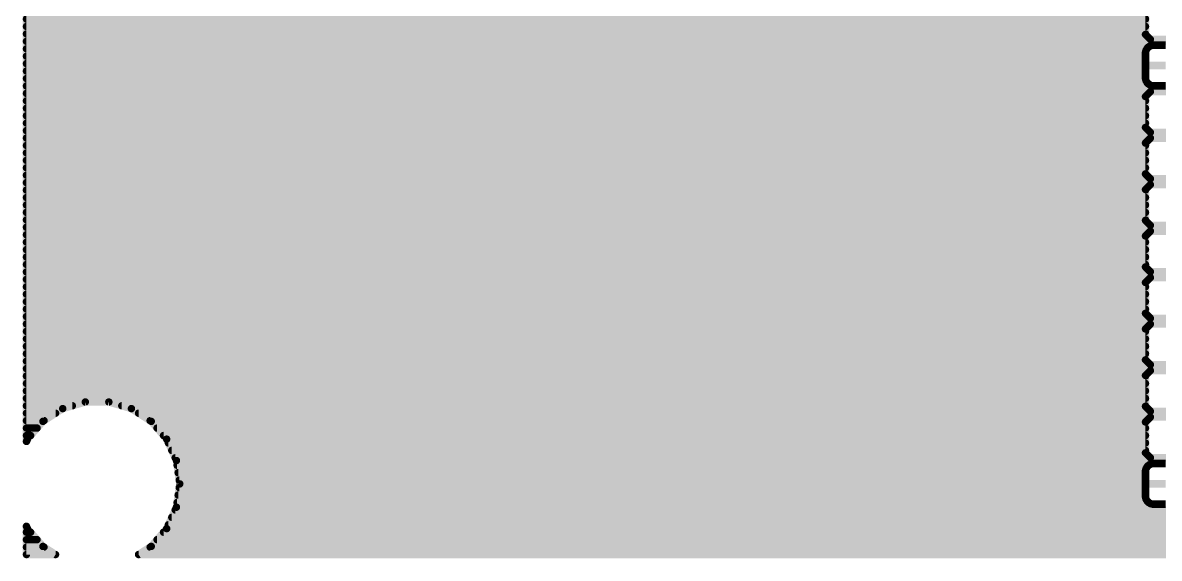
# Model space of a CAD drawing. Extents: x 1 to 104, y 1 to 74.
# Drawn here: x 1 to 63.1, y 1 to 30.3 of the extents above; entities that cross this region are included whole.
import ezdxf

# ---------------------------------------------------------------- set-up
doc = ezdxf.new("R2010")
doc.units = 0
doc.layers.add('16', color=174, linetype='CONTINUOUS')

msp = doc.modelspace()

# ---------------------------------------------------------------- linework, layer by layer
at = {"layer": '16', "const_width": 0.4064}
for points in [[(1.2192, 7.3988), (1.2192, 44.6088)], [(62.3888, 31.3234), (62.3888, 29.6366)], [(1.2192, 30.48), (62.3888, 30.48)], [(1.2192, 30.0736), (62.3888, 30.0736)], [(1.2192, 29.6672), (62.3888, 29.6672)], [(62.3888, 29.6366), (62.6566, 29.3688)], [(1.2192, 29.2608), (103.4008, 29.2608)], [(62.6695, 29.02), (62.5653, 28.9599)], [(62.6566, 29.3688), (64.3434, 29.3688)], [(62.7858, 29.0512), (62.6695, 29.02)], [(63.5, 29.0512), (62.7858, 29.0512)], [(1.2192, 28.8544), (62.4684, 28.8544)], [(1.2192, 28.448), (62.3888, 28.448)], [(62.42, 28.7705), (62.3888, 28.6542)], [(62.3888, 28.6542), (62.3888, 27.94)], [(62.4801, 28.8747), (62.42, 28.7705)], [(62.5653, 28.9599), (62.4801, 28.8747)], [(1.2192, 28.0416), (62.3888, 28.0416)], [(62.3888, 27.94), (63.5, 27.94)], [(63.5, 27.94), (62.3888, 27.94)], [(62.3888, 27.94), (62.3888, 27.2258)], [(1.2192, 27.6352), (62.3888, 27.6352)], [(1.2192, 27.2288), (62.3888, 27.2288)], [(62.3888, 27.2258), (62.42, 27.1095)], [(1.2192, 26.8224), (103.4008, 26.8224)], [(62.42, 27.1095), (62.4801, 27.0053)], [(62.4801, 27.0053), (62.5653, 26.9201)], [(62.5653, 26.9201), (62.6695, 26.86)], [(62.6695, 26.86), (62.7858, 26.8288)], [(62.7858, 26.8288), (63.5, 26.8288)], [(1.2192, 26.416), (62.5614, 26.416)], [(1.2192, 26.0096), (62.3888, 26.0096)], [(62.6566, 26.5112), (62.3888, 26.2434)], [(62.3888, 26.2434), (62.3888, 24.5566)], [(64.3434, 26.5112), (62.6566, 26.5112)], [(1.2192, 25.6032), (62.3888, 25.6032)], [(1.2192, 25.1968), (62.3888, 25.1968)], [(1.2192, 24.7904), (62.3888, 24.7904)], [(1.2192, 24.384), (62.5614, 24.384)], [(62.3888, 24.5566), (62.6566, 24.2888)], [(62.6566, 24.2888), (64.3434, 24.2888)], [(1.2192, 23.9776), (103.4008, 23.9776)], [(1.2192, 23.5712), (62.3888, 23.5712)], [(62.6566, 23.9712), (62.3888, 23.7034)], [(62.3888, 23.7034), (62.3888, 22.0166)], [(64.3434, 23.9712), (62.6566, 23.9712)], [(1.2192, 23.1648), (62.3888, 23.1648)], [(1.2192, 22.7584), (62.3888, 22.7584)], [(1.2192, 22.352), (62.3888, 22.352)], [(1.2192, 21.9456), (62.4598, 21.9456)], [(62.3888, 22.0166), (62.6566, 21.7488)], [(62.6566, 21.7488), (64.3434, 21.7488)], [(1.2192, 21.5392), (103.4008, 21.5392)], [(1.2192, 21.1328), (62.3888, 21.1328)], [(62.6566, 21.4312), (62.3888, 21.1634)], [(62.3888, 21.1634), (62.3888, 19.4766)], [(64.3434, 21.4312), (62.6566, 21.4312)], [(1.2192, 20.7264), (62.3888, 20.7264)], [(1.2192, 20.32), (62.3888, 20.32)], [(1.2192, 19.9136), (62.3888, 19.9136)], [(1.2192, 19.5072), (62.3888, 19.5072)], [(1.2192, 19.1008), (103.4008, 19.1008)], [(62.3888, 19.4766), (62.6566, 19.2088)], [(62.6566, 19.2088), (64.3434, 19.2088)], [(1.2192, 18.6944), (62.4598, 18.6944)], [(62.6566, 18.8912), (62.3888, 18.6234)], [(62.3888, 18.6234), (62.3888, 16.9366)], [(64.3434, 18.8912), (62.6566, 18.8912)], [(1.2192, 18.288), (62.3888, 18.288)], [(1.2192, 17.8816), (62.3888, 17.8816)], [(1.2192, 17.4752), (62.3888, 17.4752)], [(1.2192, 17.0688), (62.3888, 17.0688)], [(1.2192, 16.6624), (103.4008, 16.6624)], [(62.3888, 16.9366), (62.6566, 16.6688)], [(62.6566, 16.6688), (64.3434, 16.6688)], [(1.2192, 16.256), (62.5614, 16.256)], [(62.6566, 16.3512), (62.3888, 16.0834)], [(62.3888, 16.0834), (62.3888, 14.3966)], [(64.3434, 16.3512), (62.6566, 16.3512)], [(1.2192, 15.8496), (62.3888, 15.8496)], [(1.2192, 15.4432), (62.3888, 15.4432)], [(1.2192, 15.0368), (62.3888, 15.0368)], [(1.2192, 14.6304), (62.3888, 14.6304)], [(1.2192, 14.224), (62.5614, 14.224)], [(62.3888, 14.3966), (62.6566, 14.1288)], [(62.6566, 14.1288), (64.3434, 14.1288)], [(1.2192, 13.8176), (103.4008, 13.8176)], [(62.6566, 13.8112), (62.3888, 13.5434)], [(62.3888, 13.5434), (62.3888, 11.8566)], [(64.3434, 13.8112), (62.6566, 13.8112)], [(1.2192, 13.4112), (62.3888, 13.4112)], [(1.2192, 13.0048), (62.3888, 13.0048)], [(1.2192, 12.5984), (62.3888, 12.5984)], [(1.2192, 12.192), (62.3888, 12.192)], [(1.2192, 11.7856), (62.4598, 11.7856)], [(62.3888, 11.8566), (62.6566, 11.5888)], [(1.2192, 11.3792), (103.4008, 11.3792)], [(62.6566, 11.2712), (62.3888, 11.0034)], [(62.3888, 11.0034), (62.3888, 9.3166)], [(62.6566, 11.5888), (64.3434, 11.5888)], [(64.3434, 11.2712), (62.6566, 11.2712)], [(1.2192, 10.9728), (62.3888, 10.9728)], [(1.2192, 10.5664), (62.3888, 10.5664)], [(1.2192, 10.16), (62.3888, 10.16)], [(1.2192, 9.7536), (62.3888, 9.7536)], [(1.2192, 9.3472), (3.7283, 9.3472)], [(3.2018, 9.1926), (2.1192, 8.4969)], [(4.4366, 9.5552), (3.2018, 9.1926)], [(3.2018, 9.1926), (3.2018, 9.1926)], [(5.7234, 9.5552), (4.4366, 9.5552)], [(6.9582, 9.1926), (5.7234, 9.5552)], [(6.4317, 9.3472), (62.3888, 9.3472)], [(8.0408, 8.4969), (6.9582, 9.1926)], [(6.9582, 9.1926), (6.9582, 9.1926)], [(62.3888, 9.3166), (62.6566, 9.0488)], [(1.2192, 8.9408), (2.81, 8.9408)], [(1.2192, 8.5344), (2.1776, 8.5344)], [(2.1192, 8.4969), (1.2765, 7.5243)], [(2.1192, 8.4969), (2.1192, 8.4969)], [(2.1192, 8.4969), (2.1192, 8.4969)], [(7.35, 8.9408), (103.4008, 8.9408)], [(7.9824, 8.5344), (62.4598, 8.5344)], [(8.8835, 7.5243), (8.0408, 8.4969)], [(8.0408, 8.4969), (8.0408, 8.4969)], [(62.6566, 8.7312), (62.3888, 8.4634)], [(62.6566, 9.0488), (64.3434, 9.0488)], [(64.3434, 8.7312), (62.6566, 8.7312)], [(1.2192, 8.128), (1.7996, 8.128)], [(8.3604, 8.128), (62.3888, 8.128)], [(62.3888, 8.4634), (62.3888, 6.7766)], [(1.2192, 7.7216), (1.4475, 7.7216)], [(1.2765, 7.5243), (1.2192, 7.3988)], [(1.2765, 7.5243), (1.2765, 7.5243)], [(8.7126, 7.7216), (62.3888, 7.7216)], [(9.4181, 6.3538), (8.8835, 7.5243)], [(8.8835, 7.5243), (8.8835, 7.5243)], [(8.979, 7.3152), (62.3888, 7.3152)], [(9.1646, 6.9088), (62.3888, 6.9088)], [(62.3888, 6.7766), (62.6566, 6.5088)], [(9.3502, 6.5024), (103.4008, 6.5024)], [(9.6012, 5.08), (9.4181, 6.3538)], [(9.4181, 6.3538), (9.4181, 6.3538)], [(9.4551, 6.096), (62.5614, 6.096)], [(62.4801, 6.0147), (62.42, 5.9105)], [(62.5653, 6.0998), (62.4801, 6.0147)], [(62.6695, 6.16), (62.5653, 6.0998)], [(62.6566, 6.5088), (64.3434, 6.5088)], [(62.7858, 6.1912), (62.6695, 6.16)], [(63.5, 6.1912), (62.7858, 6.1912)], [(9.5136, 5.6896), (62.3888, 5.6896)], [(62.42, 5.9105), (62.3888, 5.7942)], [(62.3888, 5.7942), (62.3888, 5.08)], [(9.4181, 3.8062), (9.6012, 5.08)], [(9.572, 5.2832), (62.3888, 5.2832)], [(9.572, 4.8768), (62.3888, 4.8768)], [(62.3888, 5.08), (63.5, 5.08)], [(63.5, 5.08), (62.3888, 5.08)], [(62.3888, 5.08), (62.3888, 4.3658)], [(9.5135, 4.4704), (62.3888, 4.4704)], [(62.3888, 4.3658), (62.42, 4.2495)], [(62.42, 4.2495), (62.4801, 4.1453)], [(8.8835, 2.6357), (9.4181, 3.8062)], [(9.3502, 3.6576), (103.4008, 3.6576)], [(9.4181, 3.8062), (9.4181, 3.8062)], [(9.4551, 4.064), (62.5614, 4.064)], [(62.4801, 4.1453), (62.5653, 4.0601)], [(62.5653, 4.0601), (62.6695, 4)], [(62.6695, 4), (62.7858, 3.9688)], [(62.7858, 3.9688), (63.5, 3.9688)], [(9.1646, 3.2512), (103.4008, 3.2512)], [(1.2192, 1.2192), (1.2192, 2.7612)], [(1.2192, 2.7612), (1.2765, 2.6357)], [(1.2192, 2.4384), (1.4474, 2.4384)], [(1.2765, 2.6357), (1.2765, 2.6357)], [(1.2765, 2.6357), (2.1192, 1.6631)], [(8.0408, 1.6631), (8.8835, 2.6357)], [(8.7126, 2.4384), (103.4008, 2.4384)], [(8.8835, 2.6357), (8.8835, 2.6357)], [(8.979, 2.8448), (103.4008, 2.8448)], [(1.2192, 2.032), (1.7996, 2.032)], [(2.1192, 1.6631), (2.1192, 1.6631)], [(2.1192, 1.6631), (2.81, 1.2192)], [(7.35, 1.2192), (8.0408, 1.6631)], [(8.0408, 1.6631), (8.0408, 1.6631)], [(8.0408, 1.6631), (8.0408, 1.6631)], [(8.3604, 2.032), (103.4008, 2.032)], [(1.2192, 1.6256), (2.1776, 1.6256)], [(2.81, 1.2192), (1.2192, 1.2192)], [(1.2192, 1.2192), (2.81, 1.2192)], [(103.4008, 1.2192), (7.35, 1.2192)], [(7.35, 1.2192), (103.4008, 1.2192)], [(7.9824, 1.6256), (103.4008, 1.6256)]]:
    msp.add_lwpolyline(points, dxfattribs=at)
at = {"layer": '16', "const_width": 0.2032}
for points in [[(1.2192, 30.5816, 1), (1.2192, 30.3784)], [(62.3888, 30.3784, 1), (62.3888, 30.5816)], [(1.2192, 30.1752, 1), (1.2192, 29.972)], [(1.2192, 29.7688, 1), (1.2192, 29.5656)], [(62.4606, 29.7085, 1), (62.317, 29.5648)], [(62.3888, 29.972, 1), (62.3888, 30.1752)], [(62.3888, 29.5656, 1), (62.3888, 29.7688)], [(1.2192, 29.3624, 1), (1.2192, 29.1592)], [(62.2872, 29.6366, 1), (62.4904, 29.6366)], [(62.6566, 29.4704, 1), (62.6566, 29.2672)], [(62.6432, 29.1182, 1), (62.6958, 28.9219)], [(62.5848, 29.297, 1), (62.7285, 29.4406)], [(62.7203, 28.9321, 1), (62.6187, 29.108)], [(62.7858, 29.1528, 1), (62.7858, 28.9496)], [(62.8121, 28.9531, 1), (62.7595, 29.1493)], [(1.2192, 28.956, 1), (1.2192, 28.7528)], [(1.2192, 28.5496, 1), (1.2192, 28.3464)], [(62.4904, 28.6542, 1), (62.2872, 28.6542)], [(62.2907, 28.6805, 1), (62.4869, 28.6279)], [(62.332, 28.8213, 1), (62.5079, 28.7197)], [(62.5181, 28.7442, 1), (62.3218, 28.7968)], [(62.4083, 28.9466, 1), (62.552, 28.8029)], [(62.3888, 28.3464, 1), (62.3888, 28.5496)], [(62.5681, 28.8239, 1), (62.3922, 28.9255)], [(62.5145, 29.0478, 1), (62.6161, 28.8719)], [(62.4684, 28.7528, 1), (62.4684, 28.956)], [(62.6371, 28.888, 1), (62.4934, 29.0317)], [(1.2192, 28.1432, 1), (1.2192, 27.94)], [(62.3888, 28.0416, 1), (62.3888, 27.8384)], [(62.3888, 28.0416, 1), (62.3888, 27.8384)], [(62.4904, 27.94, 1), (62.2872, 27.94)], [(62.2872, 27.94, 1), (62.4904, 27.94)], [(62.3888, 27.94, 1), (62.3888, 28.1432)], [(1.2192, 27.7368, 1), (1.2192, 27.5336)], [(1.2192, 27.3304, 1), (1.2192, 27.1272)], [(62.4869, 27.2521, 1), (62.2907, 27.1995)], [(62.3888, 27.5336, 1), (62.3888, 27.7368)], [(62.3888, 27.1272, 1), (62.3888, 27.3304)], [(1.2192, 26.924, 1), (1.2192, 26.7208)], [(62.2872, 27.2258, 1), (62.4904, 27.2258)], [(62.5079, 27.1603, 1), (62.332, 27.0587)], [(62.3218, 27.0832, 1), (62.5181, 27.1358)], [(62.552, 27.0771, 1), (62.4083, 26.9334)], [(62.3922, 26.9545, 1), (62.5681, 27.0561)], [(62.6161, 27.0081, 1), (62.5145, 26.8322)], [(62.4934, 26.8483, 1), (62.6371, 26.992)], [(62.6958, 26.9581, 1), (62.6432, 26.7618)], [(62.6187, 26.772, 1), (62.7203, 26.9479)], [(62.7858, 26.9304, 1), (62.7858, 26.7272)], [(62.7595, 26.7307, 1), (62.8121, 26.9269)], [(1.2192, 26.5176, 1), (1.2192, 26.3144)], [(1.2192, 26.1112, 1), (1.2192, 25.908)], [(62.4904, 26.2434, 1), (62.2872, 26.2434)], [(62.317, 26.3152, 1), (62.4606, 26.1715)], [(62.3888, 25.908, 1), (62.3888, 26.1112)], [(62.6566, 26.6128, 1), (62.6566, 26.4096)], [(62.5614, 26.3144, 1), (62.5614, 26.5176)], [(62.7285, 26.4394, 1), (62.5848, 26.583)], [(1.2192, 25.7048, 1), (1.2192, 25.5016)], [(62.3888, 25.5016, 1), (62.3888, 25.7048)], [(1.2192, 25.2984, 1), (1.2192, 25.0952)], [(1.2192, 24.892, 1), (1.2192, 24.6888)], [(62.3888, 25.0952, 1), (62.3888, 25.2984)], [(62.3888, 24.6888, 1), (62.3888, 24.892)], [(1.2192, 24.4856, 1), (1.2192, 24.2824)], [(62.4606, 24.6285, 1), (62.317, 24.4848)], [(62.2872, 24.5566, 1), (62.4904, 24.5566)], [(62.6566, 24.3904, 1), (62.6566, 24.1872)], [(62.5614, 24.2824, 1), (62.5614, 24.4856)], [(62.5848, 24.217, 1), (62.7285, 24.3606)], [(1.2192, 24.0792, 1), (1.2192, 23.876)], [(1.2192, 23.6728, 1), (1.2192, 23.4696)], [(62.4904, 23.7034, 1), (62.2872, 23.7034)], [(62.317, 23.7752, 1), (62.4606, 23.6315)], [(62.3888, 23.4696, 1), (62.3888, 23.6728)], [(62.6566, 24.0728, 1), (62.6566, 23.8696)], [(62.7285, 23.8994, 1), (62.5848, 24.043)], [(1.2192, 23.2664, 1), (1.2192, 23.0632)], [(62.3888, 23.0632, 1), (62.3888, 23.2664)], [(1.2192, 22.86, 1), (1.2192, 22.6568)], [(1.2192, 22.4536, 1), (1.2192, 22.2504)], [(62.3888, 22.6568, 1), (62.3888, 22.86)], [(62.3888, 22.2504, 1), (62.3888, 22.4536)], [(1.2192, 22.0472, 1), (1.2192, 21.844)], [(62.4606, 22.0885, 1), (62.317, 21.9448)], [(62.2872, 22.0166, 1), (62.4904, 22.0166)], [(62.4598, 21.844, 1), (62.4598, 22.0472)], [(62.6566, 21.8504, 1), (62.6566, 21.6472)], [(62.5848, 21.677, 1), (62.7285, 21.8206)], [(1.2192, 21.6408, 1), (1.2192, 21.4376)], [(1.2192, 21.2344, 1), (1.2192, 21.0312)], [(62.4904, 21.1634, 1), (62.2872, 21.1634)], [(62.317, 21.2352, 1), (62.4606, 21.0915)], [(62.3888, 21.0312, 1), (62.3888, 21.2344)], [(62.6566, 21.5328, 1), (62.6566, 21.3296)], [(62.7285, 21.3594, 1), (62.5848, 21.503)], [(1.2192, 20.828, 1), (1.2192, 20.6248)], [(1.2192, 20.4216, 1), (1.2192, 20.2184)], [(62.3888, 20.6248, 1), (62.3888, 20.828)], [(62.3888, 20.2184, 1), (62.3888, 20.4216)], [(1.2192, 20.0152, 1), (1.2192, 19.812)], [(62.3888, 19.812, 1), (62.3888, 20.0152)], [(1.2192, 19.6088, 1), (1.2192, 19.4056)], [(1.2192, 19.2024, 1), (1.2192, 18.9992)], [(62.4606, 19.5485, 1), (62.317, 19.4048)], [(62.2872, 19.4766, 1), (62.4904, 19.4766)], [(62.3888, 19.4056, 1), (62.3888, 19.6088)], [(62.6566, 19.3104, 1), (62.6566, 19.1072)], [(62.5848, 19.137, 1), (62.7285, 19.2806)], [(1.2192, 18.796, 1), (1.2192, 18.5928)], [(62.4904, 18.6234, 1), (62.2872, 18.6234)], [(62.317, 18.6952, 1), (62.4606, 18.5515)], [(62.4598, 18.5928, 1), (62.4598, 18.796)], [(62.6566, 18.9928, 1), (62.6566, 18.7896)], [(62.7285, 18.8194, 1), (62.5848, 18.963)], [(1.2192, 18.3896, 1), (1.2192, 18.1864)], [(1.2192, 17.9832, 1), (1.2192, 17.78)], [(62.3888, 18.1864, 1), (62.3888, 18.3896)], [(62.3888, 17.78, 1), (62.3888, 17.9832)], [(1.2192, 17.5768, 1), (1.2192, 17.3736)], [(62.3888, 17.3736, 1), (62.3888, 17.5768)], [(1.2192, 17.1704, 1), (1.2192, 16.9672)], [(1.2192, 16.764, 1), (1.2192, 16.5608)], [(62.4606, 17.0085, 1), (62.317, 16.8648)], [(62.2872, 16.9366, 1), (62.4904, 16.9366)], [(62.3888, 16.9672, 1), (62.3888, 17.1704)], [(62.6566, 16.7704, 1), (62.6566, 16.5672)], [(62.5848, 16.597, 1), (62.7285, 16.7406)], [(1.2192, 16.3576, 1), (1.2192, 16.1544)], [(62.4904, 16.0834, 1), (62.2872, 16.0834)], [(62.317, 16.1552, 1), (62.4606, 16.0115)], [(62.6566, 16.4528, 1), (62.6566, 16.2496)], [(62.5614, 16.1544, 1), (62.5614, 16.3576)], [(62.7285, 16.2794, 1), (62.5848, 16.423)], [(1.2192, 15.9512, 1), (1.2192, 15.748)], [(1.2192, 15.5448, 1), (1.2192, 15.3416)], [(62.3888, 15.748, 1), (62.3888, 15.9512)], [(62.3888, 15.3416, 1), (62.3888, 15.5448)], [(1.2192, 15.1384, 1), (1.2192, 14.9352)], [(62.3888, 14.9352, 1), (62.3888, 15.1384)], [(1.2192, 14.732, 1), (1.2192, 14.5288)], [(1.2192, 14.3256, 1), (1.2192, 14.1224)], [(62.4606, 14.4685, 1), (62.317, 14.3248)], [(62.2872, 14.3966, 1), (62.4904, 14.3966)], [(62.3888, 14.5288, 1), (62.3888, 14.732)], [(62.6566, 14.2304, 1), (62.6566, 14.0272)], [(62.5614, 14.1224, 1), (62.5614, 14.3256)], [(62.5848, 14.057, 1), (62.7285, 14.2006)], [(1.2192, 13.9192, 1), (1.2192, 13.716)], [(62.4904, 13.5434, 1), (62.2872, 13.5434)], [(62.317, 13.6152, 1), (62.4606, 13.4715)], [(62.6566, 13.9128, 1), (62.6566, 13.7096)], [(62.7285, 13.7394, 1), (62.5848, 13.883)], [(1.2192, 13.5128, 1), (1.2192, 13.3096)], [(1.2192, 13.1064, 1), (1.2192, 12.9032)], [(62.3888, 13.3096, 1), (62.3888, 13.5128)], [(62.3888, 12.9032, 1), (62.3888, 13.1064)], [(1.2192, 12.7, 1), (1.2192, 12.4968)], [(62.3888, 12.4968, 1), (62.3888, 12.7)], [(1.2192, 12.2936, 1), (1.2192, 12.0904)], [(1.2192, 11.8872, 1), (1.2192, 11.684)], [(62.4606, 11.9285, 1), (62.317, 11.7848)], [(62.2872, 11.8566, 1), (62.4904, 11.8566)], [(62.3888, 12.0904, 1), (62.3888, 12.2936)], [(62.4598, 11.684, 1), (62.4598, 11.8872)], [(1.2192, 11.4808, 1), (1.2192, 11.2776)], [(62.4904, 11.0034, 1), (62.2872, 11.0034)], [(62.6566, 11.6904, 1), (62.6566, 11.4872)], [(62.6566, 11.3728, 1), (62.6566, 11.1696)], [(62.5848, 11.517, 1), (62.7285, 11.6606)], [(62.7285, 11.1994, 1), (62.5848, 11.343)], [(1.2192, 11.0744, 1), (1.2192, 10.8712)], [(1.2192, 10.668, 1), (1.2192, 10.4648)], [(62.317, 11.0752, 1), (62.4606, 10.9315)], [(62.3888, 10.8712, 1), (62.3888, 11.0744)], [(62.3888, 10.4648, 1), (62.3888, 10.668)], [(1.2192, 10.2616, 1), (1.2192, 10.0584)], [(1.2192, 9.8552, 1), (1.2192, 9.652)], [(62.3888, 10.0584, 1), (62.3888, 10.2616)], [(62.3888, 9.652, 1), (62.3888, 9.8552)], [(1.2192, 9.4488, 1), (1.2192, 9.2456)], [(3.2018, 9.2942, 1), (3.2018, 9.091)], [(3.1732, 9.2901, 1), (3.2305, 9.0951)], [(3.2568, 9.1072, 1), (3.1469, 9.2781)], [(3.2018, 9.091, 1), (3.2018, 9.2942)], [(3.7283, 9.2456, 1), (3.7283, 9.4488)], [(4.4366, 9.6568, 1), (4.4366, 9.4536)], [(4.4652, 9.4577, 1), (4.4079, 9.6527)], [(5.7521, 9.6527, 1), (5.6948, 9.4577)], [(5.7234, 9.4536, 1), (5.7234, 9.6568)], [(6.4317, 9.4488, 1), (6.4317, 9.2456)], [(7.0131, 9.2781, 1), (6.9032, 9.1072)], [(6.9582, 9.2942, 1), (6.9582, 9.091)], [(6.9295, 9.0951, 1), (6.9868, 9.2901)], [(6.9582, 9.091, 1), (6.9582, 9.2942)], [(62.4606, 9.3885, 1), (62.317, 9.2448)], [(62.2872, 9.3166, 1), (62.4904, 9.3166)], [(62.3888, 9.2456, 1), (62.3888, 9.4488)], [(1.2192, 9.0424, 1), (1.2192, 8.8392)], [(1.2192, 8.636, 1), (1.2192, 8.4328)], [(2.1192, 8.5985, 1), (2.1192, 8.3953)], [(2.2208, 8.4969, 1), (2.0176, 8.4969)], [(2.196, 8.4304, 1), (2.0425, 8.5634)], [(2.1192, 8.3953, 1), (2.1192, 8.5985)], [(2.1776, 8.4328, 1), (2.1776, 8.636)], [(2.81, 8.8392, 1), (2.81, 9.0424)], [(7.35, 9.0424, 1), (7.35, 8.8392)], [(7.9824, 8.636, 1), (7.9824, 8.4328)], [(8.1175, 8.5634, 1), (7.964, 8.4304)], [(8.0408, 8.5985, 1), (8.0408, 8.3953)], [(8.0408, 8.3953, 1), (8.0408, 8.5985)], [(62.4598, 8.4328, 1), (62.4598, 8.636)], [(62.6566, 9.1504, 1), (62.6566, 8.9472)], [(62.6566, 8.8328, 1), (62.6566, 8.6296)], [(62.5848, 8.977, 1), (62.7285, 9.1206)], [(62.7285, 8.6594, 1), (62.5848, 8.803)], [(1.2192, 8.2296, 1), (1.2192, 8.0264)], [(1.7996, 8.0264, 1), (1.7996, 8.2296)], [(2.0643, 8.5824, 1), (2.1742, 8.4114)], [(2.0176, 8.4969, 1), (2.2208, 8.4969)], [(7.9858, 8.4114, 1), (8.0957, 8.5824)], [(8.3604, 8.2296, 1), (8.3604, 8.0264)], [(62.4904, 8.4634, 1), (62.2872, 8.4634)], [(62.317, 8.5352, 1), (62.4606, 8.3915)], [(62.3888, 8.0264, 1), (62.3888, 8.2296)], [(1.2192, 7.8232, 1), (1.2192, 7.62)], [(1.1268, 7.441, 1), (1.3116, 7.3566)], [(1.1176, 7.3988, 1), (1.3208, 7.3988)], [(1.3781, 7.5243, 1), (1.1749, 7.5243)], [(1.1997, 7.5909, 1), (1.3533, 7.4578)], [(1.1749, 7.5243, 1), (1.3781, 7.5243)], [(1.3689, 7.4821, 1), (1.1841, 7.5665)], [(1.4475, 7.62, 1), (1.4475, 7.8232)], [(8.7126, 7.8232, 1), (8.7126, 7.62)], [(8.9759, 7.5665, 1), (8.7911, 7.4821)], [(8.9851, 7.5243, 1), (8.7819, 7.5243)], [(8.7819, 7.5243, 1), (8.9851, 7.5243)], [(8.8067, 7.4578, 1), (8.9603, 7.5909)], [(8.979, 7.4168, 1), (8.979, 7.2136)], [(62.3888, 7.62, 1), (62.3888, 7.8232)], [(62.3888, 7.2136, 1), (62.3888, 7.4168)], [(9.1646, 7.0104, 1), (9.1646, 6.8072)], [(62.4606, 6.8485, 1), (62.317, 6.7048)], [(62.2872, 6.7766, 1), (62.4904, 6.7766)], [(62.3888, 6.8072, 1), (62.3888, 7.0104)], [(9.3502, 6.604, 1), (9.3502, 6.4008)], [(9.5197, 6.3538, 1), (9.3165, 6.3538)], [(9.5186, 6.3682, 1), (9.3175, 6.3393)], [(9.3165, 6.3538, 1), (9.5197, 6.3538)], [(9.3256, 6.3116, 1), (9.5105, 6.396)], [(9.4551, 6.1976, 1), (9.4551, 5.9944)], [(62.5681, 5.9639, 1), (62.3922, 6.0655)], [(62.5145, 6.1878, 1), (62.6161, 6.0119)], [(62.6371, 6.028, 1), (62.4934, 6.1717)], [(62.6566, 6.6104, 1), (62.6566, 6.4072)], [(62.5614, 5.9944, 1), (62.5614, 6.1976)], [(62.6432, 6.2582, 1), (62.6958, 6.0619)], [(62.5848, 6.437, 1), (62.7285, 6.5806)], [(62.7203, 6.0721, 1), (62.6187, 6.248)], [(62.7858, 6.2928, 1), (62.7858, 6.0896)], [(62.8121, 6.0931, 1), (62.7595, 6.2893)], [(9.5136, 5.7912, 1), (9.5136, 5.588)], [(62.4904, 5.7942, 1), (62.2872, 5.7942)], [(62.2907, 5.8205, 1), (62.4869, 5.7679)], [(62.332, 5.9613, 1), (62.5079, 5.8597)], [(62.5181, 5.8842, 1), (62.3218, 5.9368)], [(62.4083, 6.0866, 1), (62.552, 5.9429)], [(62.3888, 5.588, 1), (62.3888, 5.7912)], [(9.572, 5.3848, 1), (9.572, 5.1816)], [(9.572, 4.9784, 1), (9.572, 4.7752)], [(9.7018, 5.0655, 1), (9.5006, 5.0945)], [(9.5006, 5.0655, 1), (9.7018, 5.0945)], [(62.3888, 5.1816, 1), (62.3888, 4.9784)], [(62.3888, 5.1816, 1), (62.3888, 4.9784)], [(62.4904, 5.08, 1), (62.2872, 5.08)], [(62.2872, 5.08, 1), (62.4904, 5.08)], [(62.3888, 5.1816, 1), (62.3888, 5.3848)], [(62.3888, 4.7752, 1), (62.3888, 4.9784)], [(9.5135, 4.572, 1), (9.5135, 4.3688)], [(62.4869, 4.3921, 1), (62.2907, 4.3395)], [(62.2872, 4.3658, 1), (62.4904, 4.3658)], [(62.5079, 4.3003, 1), (62.332, 4.1987)], [(62.3218, 4.2232, 1), (62.5181, 4.2758)], [(62.3888, 4.3688, 1), (62.3888, 4.572)], [(9.3502, 3.7592, 1), (9.3502, 3.556)], [(9.5197, 3.8062, 1), (9.3165, 3.8062)], [(9.3175, 3.8207, 1), (9.5186, 3.7918)], [(9.3165, 3.8062, 1), (9.5197, 3.8062)], [(9.5105, 3.764, 1), (9.3256, 3.8484)], [(9.4551, 4.1656, 1), (9.4551, 3.9624)], [(62.552, 4.2171, 1), (62.4083, 4.0734)], [(62.3922, 4.0945, 1), (62.5681, 4.1961)], [(62.6161, 4.1481, 1), (62.5145, 3.9722)], [(62.4934, 3.9883, 1), (62.6371, 4.132)], [(62.5614, 3.9624, 1), (62.5614, 4.1656)], [(62.6958, 4.0981, 1), (62.6432, 3.9018)], [(62.6187, 3.912, 1), (62.7203, 4.0879)], [(62.7858, 4.0704, 1), (62.7858, 3.8672)], [(62.7595, 3.8707, 1), (62.8121, 4.0669)], [(9.1646, 3.3528, 1), (9.1646, 3.1496)], [(1.3208, 2.7612, 1), (1.1176, 2.7612)], [(1.3116, 2.8034, 1), (1.1268, 2.719)], [(1.2192, 2.54, 1), (1.2192, 2.3368)], [(1.3781, 2.6357, 1), (1.1749, 2.6357)], [(1.3533, 2.7022, 1), (1.1997, 2.5691)], [(1.1749, 2.6357, 1), (1.3781, 2.6357)], [(1.1841, 2.5935, 1), (1.3689, 2.6779)], [(1.4474, 2.3368, 1), (1.4474, 2.54)], [(8.7126, 2.54, 1), (8.7126, 2.3368)], [(8.9851, 2.6357, 1), (8.7819, 2.6357)], [(8.7911, 2.6779, 1), (8.9759, 2.5934)], [(8.7819, 2.6357, 1), (8.9851, 2.6357)], [(8.9603, 2.5691, 1), (8.8067, 2.7022)], [(8.979, 2.9464, 1), (8.979, 2.7432)], [(1.2192, 2.1336, 1), (1.2192, 1.9304)], [(1.7996, 1.9304, 1), (1.7996, 2.1336)], [(2.1192, 1.7647, 1), (2.1192, 1.5615)], [(2.1742, 1.7486, 1), (2.0643, 1.5776)], [(2.1192, 1.5615, 1), (2.1192, 1.7647)], [(8.0408, 1.7647, 1), (8.0408, 1.5615)], [(8.1424, 1.6631, 1), (7.9392, 1.6631)], [(8.0957, 1.5776, 1), (7.9858, 1.7486)], [(8.0408, 1.5615, 1), (8.0408, 1.7647)], [(8.3604, 2.1336, 1), (8.3604, 1.9304)], [(1.2192, 1.7272, 1), (1.2192, 1.524)], [(1.2192, 1.3208, 1), (1.2192, 1.1176)], [(1.2192, 1.3208, 1), (1.2192, 1.1176)], [(1.1176, 1.2192, 1), (1.3208, 1.2192)], [(2.0425, 1.5966, 1), (2.196, 1.7296)], [(2.1776, 1.524, 1), (2.1776, 1.7272)], [(2.7551, 1.1337, 1), (2.8649, 1.3047)], [(2.81, 1.1176, 1), (2.81, 1.3208)], [(2.81, 1.1176, 1), (2.81, 1.3208)], [(7.35, 1.3208, 1), (7.35, 1.1176)], [(7.35, 1.3208, 1), (7.35, 1.1176)], [(7.2951, 1.3047, 1), (7.4049, 1.1337)], [(7.9824, 1.7272, 1), (7.9824, 1.524)], [(7.964, 1.7296, 1), (8.1175, 1.5966)], [(7.9392, 1.6631, 1), (8.1424, 1.6631)]]:
    msp.add_lwpolyline(points, format="xyb", dxfattribs=at)

doc.saveas('drawing.dxf')
